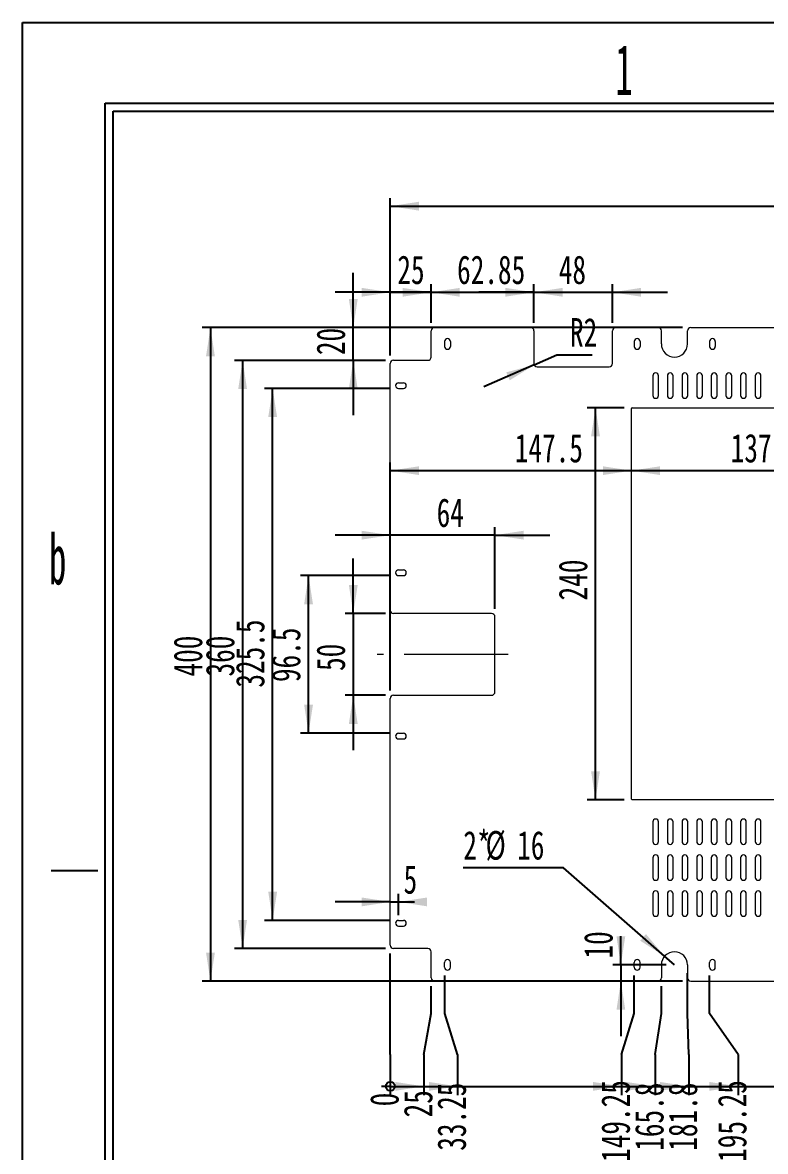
# Model space of a CAD drawing. Header units: millimetres. Extents: x 2 to 295, y 1 to 209.
# Drawn here: x 1.6 to 92.5, y 70.5 to 208.7 of the extents above; entities that cross this region are included whole.
import ezdxf

# ---------------------------------------------------------------- set-up
doc = ezdxf.new("R2010")
doc.units = ezdxf.units.MM
doc.linetypes.add('CENTERX2', pattern=[20.32, 12.7, -2.54, 2.54, -2.54])
doc.layers.add('SLD-0', color=179, linetype='Continuous')
doc.styles.add('SLDTEXTSTYLE1', font='TXT', dxfattribs={"width": 0.469})
doc.styles.add('SLDTEXTSTYLE13', font='TXT', dxfattribs={"width": 0.7})
doc.styles.add('SLDTEXTSTYLE5', font='TXT', dxfattribs={"width": 0.5025})
doc.dimstyles.new('SLDDIMSTYLE0', dxfattribs={"dimtxt": 3.5, "dimasz": 0.358974, "dimexe": 0, "dimexo": 0.0625, "dimgap": 0.875, "dimtad": 0, "dimtih": 1, "dimtoh": 1, "dimdec": 0, "dimlfac": 5, "dimrnd": 1e-09, "dimdsep": 46, "dimtxsty": 'SLDTEXTSTYLE1', "dimblk1": 'ORIGIN', "dimblk2": 'ORIGIN', "dimsah": 1, "dimcen": 0.09, "dimadec": 0, "dimazin": 2, "dimtfac": 1, "dimtdec": 0, "dimtofl": 0, "dimtmove": 0, "dimatfit": 3, "dimldrblk": 'ORIGIN', "dimfxl": 0, "dimfrac": 2, "dimtolj": 1, "dimtzin": 12, "dimarcsym": 0})
doc.dimstyles.new('SLDDIMSTYLE1', dxfattribs={"dimtxt": 3.5, "dimasz": 3.5, "dimexe": 0, "dimexo": 0.0625, "dimgap": 0.875, "dimtad": 0, "dimtih": 1, "dimtoh": 1, "dimlfac": 5, "dimrnd": 1e-09, "dimzin": 12, "dimdsep": 46, "dimtxsty": 'SLDTEXTSTYLE1', "dimsah": 1, "dimcen": 0.09, "dimadec": 0, "dimazin": 3, "dimtfac": 1, "dimtofl": 0, "dimtmove": 0, "dimatfit": 3, "dimfxl": 0, "dimfrac": 2, "dimtolj": 1, "dimtzin": 12, "dimarcsym": 0})
doc.dimstyles.new('SLDDIMSTYLE2', dxfattribs={"dimtxt": 3.5, "dimasz": 3.5, "dimexe": 0, "dimexo": 0.0625, "dimgap": 0.875, "dimtad": 2, "dimlfac": 5, "dimrnd": 1e-09, "dimzin": 12, "dimdsep": 46, "dimtxsty": 'SLDTEXTSTYLE1', "dimsah": 1, "dimcen": 0.09, "dimadec": 0, "dimazin": 3, "dimtfac": 1, "dimtofl": 0, "dimtmove": 0, "dimatfit": 3, "dimfxl": 0, "dimfrac": 2, "dimtolj": 1, "dimtzin": 12, "dimarcsym": 0})
doc.dimstyles.new('SLDDIMSTYLE3', dxfattribs={"dimtxt": 3.5, "dimasz": 3.5, "dimexe": 0, "dimexo": 0.0625, "dimgap": 0.875, "dimtad": 2, "dimlfac": 5, "dimrnd": 1e-09, "dimzin": 12, "dimdsep": 46, "dimtxsty": 'SLDTEXTSTYLE1', "dimsah": 1, "dimcen": 0.09, "dimadec": 0, "dimazin": 3, "dimtfac": 1, "dimtmove": 0, "dimatfit": 0, "dimfxl": 0, "dimfrac": 2, "dimtolj": 1, "dimtzin": 12, "dimarcsym": 0})
doc.dimstyles.new('SLDDIMSTYLE4', dxfattribs={"dimtxt": 3.5, "dimasz": 3.5, "dimexe": 0, "dimexo": 0.0625, "dimgap": 0.875, "dimtad": 0, "dimtih": 1, "dimtoh": 1, "dimlfac": 5, "dimrnd": 1e-09, "dimzin": 12, "dimdsep": 46, "dimtxsty": 'SLDTEXTSTYLE1', "dimsah": 1, "dimcen": 0, "dimadec": 0, "dimazin": 3, "dimtfac": 1, "dimtofl": 0, "dimtmove": 0, "dimatfit": 3, "dimfxl": 0, "dimfrac": 2, "dimtolj": 1, "dimtzin": 12, "dimarcsym": 0})
doc.dimstyles.new('SLDDIMSTYLE6', dxfattribs={"dimtxt": 3.5, "dimasz": 3.5, "dimexe": 0, "dimexo": 0.0625, "dimgap": 0.875, "dimtad": 0, "dimtih": 1, "dimtoh": 1, "dimlfac": 5, "dimrnd": 1e-09, "dimzin": 12, "dimdsep": 46, "dimtxsty": 'SLDTEXTSTYLE1', "dimsah": 1, "dimcen": 0, "dimadec": 0, "dimazin": 3, "dimtfac": 1, "dimtofl": 0, "dimtmove": 1, "dimatfit": 3, "dimfxl": 0, "dimfrac": 2, "dimtolj": 1, "dimtzin": 12, "dimarcsym": 0})

# ---------------------------------------------------------------- blocks, each defined once
blk = doc.blocks.new('_ORIGIN')
at = {"color": 0, "linetype": 'ByBlock', "lineweight": -2}
blk.add_line((0, 0), (-1, 0), dxfattribs=at)
blk.add_circle((0, 0), 0.5, dxfattribs=at)
blk = doc.blocks.new('_D')
at = {"layer": 'SLD-0'}
for p, q in [((46.57, 87.38), (46.57, 94.73)), ((46.57, 82.38), (46.57, 87.38)), ((46.57, 82.38), (46.57, 77.38))]:
    blk.add_line(p, q, dxfattribs=at)
at = {"layer": 'SLD-0', "xscale": 1.076923076923077, "yscale": 1.076923076923077}
blk.add_blockref('_ORIGIN', (46.57, 78.46), dxfattribs=at)
at = {"layer": 'SLD-0', "insert": (44.09, 76.02), "char_height": 3.5, "attachment_point": 1, "rotation": 90, "style": 'SLDTEXTSTYLE13'}
blk.add_mtext('0', dxfattribs=at)
blk = doc.blocks.new('_D_1')
at = {"layer": 'SLD-0'}
for p, q in [((51.57, 87.38), (51.57, 90.73)), ((50.68, 82.38), (51.57, 87.38)), ((50.68, 82.38), (50.68, 77.38)), ((46.57, 78.46), (50.68, 78.46))]:
    blk.add_line(p, q, dxfattribs=at)
blk.add_solid([(50.68, 78.46), (47.18, 79), (47.18, 77.92)], dxfattribs=at)
at = {"layer": 'SLD-0', "insert": (48.21, 74.66), "char_height": 3.5, "attachment_point": 1, "rotation": 90, "style": 'SLDTEXTSTYLE13'}
blk.add_mtext('25', dxfattribs=at)
blk = doc.blocks.new('_D_2')
at = {"layer": 'SLD-0'}
for p, q in [((53.22, 87.38), (53.22, 92.03)), ((54.8, 82.38), (53.22, 87.38)), ((54.8, 82.38), (54.8, 77.38)), ((50.68, 78.46), (54.8, 78.46))]:
    blk.add_line(p, q, dxfattribs=at)
blk.add_solid([(54.8, 78.46), (51.3, 79), (51.3, 77.92)], dxfattribs=at)
at = {"layer": 'SLD-0', "insert": (52.32, 70.58), "char_height": 3.5, "attachment_point": 1, "rotation": 90, "style": 'SLDTEXTSTYLE13'}
blk.add_mtext('33.25', dxfattribs=at)
blk = doc.blocks.new('_D_3')
at = {"layer": 'SLD-0'}
for p, q in [((76.42, 87.38), (76.42, 92.03)), ((74.85, 82.38), (76.42, 87.38)), ((74.85, 82.38), (74.85, 77.38)), ((54.8, 78.46), (74.85, 78.46))]:
    blk.add_line(p, q, dxfattribs=at)
blk.add_solid([(74.85, 78.46), (71.35, 79), (71.35, 77.92)], dxfattribs=at)
at = {"layer": 'SLD-0', "insert": (72.37, 69.22), "char_height": 3.5, "attachment_point": 1, "rotation": 90, "style": 'SLDTEXTSTYLE13'}
blk.add_mtext('149.25', dxfattribs=at)
blk = doc.blocks.new('_D_4')
at = {"layer": 'SLD-0'}
for p, q in [((79.73, 87.38), (79.73, 90.73)), ((78.96, 82.38), (79.73, 87.38)), ((78.96, 82.38), (78.96, 77.38)), ((74.85, 78.46), (78.96, 78.46))]:
    blk.add_line(p, q, dxfattribs=at)
blk.add_solid([(78.96, 78.46), (75.46, 79), (75.46, 77.92)], dxfattribs=at)
at = {"layer": 'SLD-0', "insert": (76.49, 70.58), "char_height": 3.5, "attachment_point": 1, "rotation": 90, "style": 'SLDTEXTSTYLE13'}
blk.add_mtext('165.8', dxfattribs=at)
blk = doc.blocks.new('_D_5')
at = {"layer": 'SLD-0'}
for p, q in [((82.93, 87.38), (82.93, 92.33)), ((83.08, 82.38), (82.93, 87.38)), ((83.08, 82.38), (83.08, 77.38)), ((78.96, 78.46), (83.08, 78.46))]:
    blk.add_line(p, q, dxfattribs=at)
blk.add_solid([(83.08, 78.46), (79.58, 79), (79.58, 77.92)], dxfattribs=at)
at = {"layer": 'SLD-0', "insert": (80.6, 70.58), "char_height": 3.5, "attachment_point": 1, "rotation": 90, "style": 'SLDTEXTSTYLE13'}
blk.add_mtext('181.8', dxfattribs=at)
blk = doc.blocks.new('_D_6')
at = {"layer": 'SLD-0'}
for p, q in [((85.62, 87.38), (85.62, 92.03)), ((89.11, 82.38), (85.62, 87.38)), ((89.11, 82.38), (89.11, 77.38)), ((83.08, 78.46), (89.11, 78.46))]:
    blk.add_line(p, q, dxfattribs=at)
blk.add_solid([(89.11, 78.46), (85.61, 79), (85.61, 77.92)], dxfattribs=at)
at = {"layer": 'SLD-0', "insert": (86.63, 69.22), "char_height": 3.5, "attachment_point": 1, "rotation": 90, "style": 'SLDTEXTSTYLE13'}
blk.add_mtext('195.25', dxfattribs=at)
blk = doc.blocks.new('_D_7')
at = {"layer": 'SLD-0'}
for p, q in [((102.62, 92.03), (102.62, 77.38)), ((89.11, 78.46), (102.62, 78.46))]:
    blk.add_line(p, q, dxfattribs=at)
blk.add_solid([(102.62, 78.46), (99.12, 79), (99.12, 77.92)], dxfattribs=at)
at = {"layer": 'SLD-0', "insert": (100.14, 69.22), "char_height": 3.5, "attachment_point": 1, "rotation": 90, "style": 'SLDTEXTSTYLE13'}
blk.add_mtext('280.25', dxfattribs=at)
blk = doc.blocks.new('_D_8')
at = {"layer": 'SLD-0'}
for p, q in [((119.62, 92.03), (119.62, 77.38)), ((102.62, 78.46), (119.62, 78.46))]:
    blk.add_line(p, q, dxfattribs=at)
blk.add_solid([(119.62, 78.46), (116.12, 79), (116.12, 77.92)], dxfattribs=at)
at = {"layer": 'SLD-0', "insert": (117.14, 69.22), "char_height": 3.5, "attachment_point": 1, "rotation": 90, "style": 'SLDTEXTSTYLE13'}
blk.add_mtext('365.25', dxfattribs=at)
blk = doc.blocks.new('_D_9')
at = {"layer": 'SLD-0'}
for p, q in [((136.62, 87.38), (136.62, 92.03)), ((132.97, 82.38), (136.62, 87.38)), ((132.97, 82.38), (132.97, 77.38)), ((119.62, 78.46), (132.97, 78.46))]:
    blk.add_line(p, q, dxfattribs=at)
blk.add_solid([(132.97, 78.46), (129.47, 79), (129.47, 77.92)], dxfattribs=at)
at = {"layer": 'SLD-0', "insert": (130.49, 69.22), "char_height": 3.5, "attachment_point": 1, "rotation": 90, "style": 'SLDTEXTSTYLE13'}
blk.add_mtext('450.25', dxfattribs=at)
blk = doc.blocks.new('_D_10')
at = {"layer": 'SLD-0'}
for p, q in [((138.71, 87.38), (138.71, 90.73)), ((137.08, 82.38), (138.71, 87.38)), ((137.08, 82.38), (137.08, 77.38)), ((132.97, 78.46), (137.08, 78.46))]:
    blk.add_line(p, q, dxfattribs=at)
blk.add_solid([(137.08, 78.46), (133.58, 79), (133.58, 77.92)], dxfattribs=at)
at = {"layer": 'SLD-0', "insert": (134.6, 70.58), "char_height": 3.5, "attachment_point": 1, "rotation": 90, "style": 'SLDTEXTSTYLE13'}
blk.add_mtext('460.7', dxfattribs=at)
blk = doc.blocks.new('_D_11')
at = {"layer": 'SLD-0'}
for p, q in [((143.71, 87.38), (143.71, 94.73)), ((141.19, 82.38), (143.71, 87.38)), ((141.19, 82.38), (141.19, 77.38)), ((137.08, 78.46), (141.19, 78.46))]:
    blk.add_line(p, q, dxfattribs=at)
blk.add_solid([(141.19, 78.46), (137.69, 79), (137.69, 77.92)], dxfattribs=at)
at = {"layer": 'SLD-0', "insert": (138.72, 70.58), "char_height": 3.5, "attachment_point": 1, "rotation": 90, "style": 'SLDTEXTSTYLE13'}
blk.add_mtext('485.7', dxfattribs=at)
blk = doc.blocks.new('_D_12')
at = {"layer": 'SLD-0'}
for p, q in [((145.31, 109.23), (145.31, 77.38)), ((141.19, 78.46), (145.31, 78.46))]:
    blk.add_line(p, q, dxfattribs=at)
blk.add_solid([(145.31, 78.46), (141.81, 79), (141.81, 77.92)], dxfattribs=at)
at = {"layer": 'SLD-0', "insert": (142.83, 70.58), "char_height": 3.5, "attachment_point": 1, "rotation": 90, "style": 'SLDTEXTSTYLE13'}
blk.add_mtext('493.7', dxfattribs=at)
blk = doc.blocks.new('_D_13')
at = {"layer": 'SLD-0'}
for p, q in [((82.33, 171.33), (23.57, 171.33)), ((24.57, 171.33), (24.57, 91.33)), ((82.33, 91.33), (23.57, 91.33))]:
    blk.add_line(p, q, dxfattribs=at)
for points in [[(24.57, 171.33), (24.03, 167.83), (25.11, 167.83)], [(24.57, 91.33), (25.11, 94.83), (24.03, 94.83)]]:
    blk.add_solid(points, dxfattribs=at)
at = {"layer": 'SLD-0', "insert": (20.06, 128.63), "char_height": 3.5, "attachment_point": 1, "rotation": 90, "style": 'SLDTEXTSTYLE13'}
blk.add_mtext('400', dxfattribs=at)
blk = doc.blocks.new('_D_14')
at = {"layer": 'SLD-0'}
for p, q in [((42.04, 136.33), (42.04, 143.06)), ((45.97, 136.33), (41.04, 136.33)), ((42.04, 136.33), (42.04, 126.33)), ((45.97, 126.33), (41.04, 126.33)), ((42.04, 126.33), (42.04, 119.6))]:
    blk.add_line(p, q, dxfattribs=at)
for points in [[(42.04, 136.33), (42.58, 139.83), (41.5, 139.83)], [(42.04, 126.33), (41.5, 122.83), (42.58, 122.83)]]:
    blk.add_solid(points, dxfattribs=at)
at = {"layer": 'SLD-0', "insert": (37.53, 129.31), "char_height": 3.5, "attachment_point": 1, "rotation": 90, "style": 'SLDTEXTSTYLE13'}
blk.add_mtext('50', dxfattribs=at)
blk = doc.blocks.new('_D_15')
at = {"layer": 'SLD-0'}
for p, q in [((67.76, 105.21), (55.5, 105.21)), ((80.12, 94.39), (67.76, 105.21)), ((81.33, 93.33), (80.12, 94.39))]:
    blk.add_line(p, q, dxfattribs=at)
blk.add_solid([(80.12, 94.39), (77.84, 97.1), (77.14, 96.29)], dxfattribs=at)
at = {"layer": 'SLD-0', "char_height": 3.5, "attachment_point": 1, "style": 'SLDTEXTSTYLE13'}
for s, insert in [('2*', (55.5, 109.72)), ('%%c', (58.22, 109.72)), ('16', (62.09, 109.72))]:
    blk.add_mtext(s, dxfattribs=dict(at, insert=insert))
blk = doc.blocks.new('_D_16')
at = {"layer": 'SLD-0'}
for p, q in [((74.77, 93.33), (74.77, 96.83)), ((80.33, 93.33), (73.77, 93.33)), ((74.77, 93.33), (74.77, 91.33)), ((82.33, 91.33), (73.77, 91.33)), ((74.77, 91.33), (74.77, 84.6))]:
    blk.add_line(p, q, dxfattribs=at)
for points in [[(74.77, 93.33), (75.31, 96.83), (74.24, 96.83)], [(74.77, 91.33), (74.24, 87.83), (75.31, 87.83)]]:
    blk.add_solid(points, dxfattribs=at)
at = {"layer": 'SLD-0', "insert": (70.26, 94.11), "char_height": 3.5, "attachment_point": 1, "rotation": 90, "style": 'SLDTEXTSTYLE13'}
blk.add_mtext('10', dxfattribs=at)
blk = doc.blocks.new('_D_17')
at = {"layer": 'SLD-0'}
for p, q in [((59.37, 136.93), (59.37, 146.93)), ((46.57, 145.93), (39.84, 145.93)), ((59.37, 145.93), (46.57, 145.93)), ((59.37, 145.93), (66.1, 145.93))]:
    blk.add_line(p, q, dxfattribs=at)
for points in [[(46.57, 145.93), (43.07, 146.47), (43.07, 145.39)], [(59.37, 145.93), (62.87, 145.39), (62.87, 146.47)]]:
    blk.add_solid(points, dxfattribs=at)
at = {"layer": 'SLD-0', "insert": (52.24, 150.44), "char_height": 3.5, "attachment_point": 1, "style": 'SLDTEXTSTYLE13'}
blk.add_mtext('64', dxfattribs=at)
blk = doc.blocks.new('_D_25')
at = {"layer": 'SLD-0'}
for p, q in [((75.17, 161.53), (70.67, 161.53)), ((71.67, 113.53), (71.67, 161.53)), ((75.17, 113.53), (70.67, 113.53))]:
    blk.add_line(p, q, dxfattribs=at)
for points in [[(71.67, 161.53), (71.13, 158.03), (72.21, 158.03)], [(71.67, 113.53), (72.21, 117.03), (71.13, 117.03)]]:
    blk.add_solid(points, dxfattribs=at)
at = {"layer": 'SLD-0', "insert": (67.16, 137.94), "char_height": 3.5, "attachment_point": 1, "rotation": 90, "style": 'SLDTEXTSTYLE13'}
blk.add_mtext('240', dxfattribs=at)
blk = doc.blocks.new('_D_26')
at = {"layer": 'SLD-0'}
blk.add_line((76.07, 153.83), (103.47, 153.83), dxfattribs=at)
for points in [[(76.07, 153.83), (79.57, 153.29), (79.57, 154.36)], [(103.47, 153.83), (99.97, 154.36), (99.97, 153.29)]]:
    blk.add_solid(points, dxfattribs=at)
at = {"layer": 'SLD-0', "insert": (88.21, 158.34), "char_height": 3.5, "attachment_point": 1, "style": 'SLDTEXTSTYLE13'}
blk.add_mtext('137', dxfattribs=at)
blk = doc.blocks.new('_D_27')
at = {"layer": 'SLD-0'}
for p, q in [((107.96, 161.53), (107.96, 171.33)), ((104.37, 161.53), (108.96, 161.53))]:
    blk.add_line(p, q, dxfattribs=at)
for points in [[(107.96, 171.33), (107.43, 167.83), (108.5, 167.83)], [(107.96, 161.53), (108.5, 165.03), (107.43, 165.03)]]:
    blk.add_solid(points, dxfattribs=at)
at = {"layer": 'SLD-0', "insert": (103.45, 164.65), "char_height": 3.5, "attachment_point": 1, "rotation": 90, "style": 'SLDTEXTSTYLE13'}
blk.add_mtext('49', dxfattribs=at)
blk = doc.blocks.new('_D_28')
at = {"layer": 'SLD-0'}
for p, q in [((46.57, 126.93), (46.57, 154.83)), ((46.57, 153.83), (76.07, 153.83))]:
    blk.add_line(p, q, dxfattribs=at)
for points in [[(46.57, 153.83), (50.07, 153.29), (50.07, 154.36)], [(76.07, 153.83), (72.57, 154.36), (72.57, 153.29)]]:
    blk.add_solid(points, dxfattribs=at)
at = {"layer": 'SLD-0', "insert": (61.8, 158.34), "char_height": 3.5, "attachment_point": 1, "style": 'SLDTEXTSTYLE13'}
blk.add_mtext('147.5', dxfattribs=at)
blk = doc.blocks.new('_D_30')
at = {"layer": 'SLD-0'}
for p, q in [((46.57, 167.93), (46.57, 187.2)), ((145.31, 153.43), (145.31, 187.2)), ((46.57, 186.2), (145.31, 186.2))]:
    blk.add_line(p, q, dxfattribs=at)
for points in [[(46.57, 186.2), (50.07, 185.66), (50.07, 186.74)], [(145.31, 186.2), (141.81, 186.74), (141.81, 185.66)]]:
    blk.add_solid(points, dxfattribs=at)
at = {"layer": 'SLD-0', "insert": (101.45, 190.71), "char_height": 3.5, "attachment_point": 1, "style": 'SLDTEXTSTYLE13'}
blk.add_mtext('493.7', dxfattribs=at)
blk = doc.blocks.new('_D_31')
at = {"layer": 'SLD-0'}
for p, q in [((46.57, 175.66), (39.84, 175.66)), ((46.57, 167.93), (46.57, 176.66)), ((46.57, 175.66), (51.57, 175.66)), ((51.57, 171.93), (51.57, 176.66)), ((51.57, 175.66), (58.3, 175.66))]:
    blk.add_line(p, q, dxfattribs=at)
for points in [[(46.57, 175.66), (43.07, 176.2), (43.07, 175.12)], [(51.57, 175.66), (55.07, 175.12), (55.07, 176.2)]]:
    blk.add_solid(points, dxfattribs=at)
at = {"layer": 'SLD-0', "insert": (47.43, 180.17), "char_height": 3.5, "attachment_point": 1, "style": 'SLDTEXTSTYLE13'}
blk.add_mtext('25', dxfattribs=at)
blk = doc.blocks.new('_D_32')
at = {"layer": 'SLD-0'}
for p, q in [((51.57, 175.66), (44.84, 175.66)), ((51.57, 171.93), (51.57, 176.66)), ((51.57, 175.66), (64.14, 175.66)), ((64.14, 171.93), (64.14, 176.66)), ((64.14, 175.66), (70.87, 175.66))]:
    blk.add_line(p, q, dxfattribs=at)
for points in [[(51.57, 175.66), (48.07, 176.2), (48.07, 175.12)], [(64.14, 175.66), (67.64, 175.12), (67.64, 176.2)]]:
    blk.add_solid(points, dxfattribs=at)
at = {"layer": 'SLD-0', "insert": (54.74, 180.17), "char_height": 3.5, "attachment_point": 1, "style": 'SLDTEXTSTYLE13'}
blk.add_mtext('62.85', dxfattribs=at)
blk = doc.blocks.new('_D_33')
at = {"layer": 'SLD-0'}
for p, q in [((64.17, 166.77), (66.96, 167.99)), ((66.96, 167.99), (71.27, 167.99)), ((64.17, 166.77), (58.01, 164.07))]:
    blk.add_line(p, q, dxfattribs=at)
blk.add_solid([(64.17, 166.77), (60.75, 165.86), (61.18, 164.88)], dxfattribs=at)
at = {"layer": 'SLD-0', "insert": (68.55, 172.51), "char_height": 3.5, "attachment_point": 1, "style": 'SLDTEXTSTYLE13'}
blk.add_mtext('R2', dxfattribs=at)
blk = doc.blocks.new('_D_34')
at = {"layer": 'SLD-0'}
for p, q in [((64.14, 175.66), (57.41, 175.66)), ((64.14, 171.93), (64.14, 176.66)), ((64.14, 175.66), (73.74, 175.66)), ((73.74, 171.93), (73.74, 176.66)), ((73.74, 175.66), (80.47, 175.66))]:
    blk.add_line(p, q, dxfattribs=at)
for points in [[(64.14, 175.66), (60.64, 176.2), (60.64, 175.12)], [(73.74, 175.66), (77.24, 175.12), (77.24, 176.2)]]:
    blk.add_solid(points, dxfattribs=at)
at = {"layer": 'SLD-0', "insert": (67.18, 180.17), "char_height": 3.5, "attachment_point": 1, "style": 'SLDTEXTSTYLE13'}
blk.add_mtext('48', dxfattribs=at)
blk = doc.blocks.new('_D_35')
at = {"layer": 'SLD-0'}
for p, q in [((42.04, 171.33), (42.04, 178.06)), ((50.97, 171.33), (41.04, 171.33)), ((42.04, 167.33), (42.04, 171.33)), ((45.97, 167.33), (41.04, 167.33)), ((42.04, 167.33), (42.04, 160.6))]:
    blk.add_line(p, q, dxfattribs=at)
for points in [[(42.04, 171.33), (42.58, 174.83), (41.5, 174.83)], [(42.04, 167.33), (41.5, 163.83), (42.58, 163.83)]]:
    blk.add_solid(points, dxfattribs=at)
at = {"layer": 'SLD-0', "insert": (37.53, 167.97), "char_height": 3.5, "attachment_point": 1, "rotation": 90, "style": 'SLDTEXTSTYLE13'}
blk.add_mtext('20', dxfattribs=at)
blk = doc.blocks.new('_D_40')
at = {"layer": 'SLD-0'}
for p, q in [((46.57, 140.98), (35.57, 140.98)), ((36.57, 121.68), (36.57, 140.98)), ((46.57, 121.68), (35.57, 121.68))]:
    blk.add_line(p, q, dxfattribs=at)
for points in [[(36.57, 140.98), (36.03, 137.48), (37.11, 137.48)], [(36.57, 121.68), (37.11, 125.18), (36.03, 125.18)]]:
    blk.add_solid(points, dxfattribs=at)
at = {"layer": 'SLD-0', "insert": (32.06, 127.95), "char_height": 3.5, "attachment_point": 1, "rotation": 90, "style": 'SLDTEXTSTYLE13'}
blk.add_mtext('96.5', dxfattribs=at)
blk = doc.blocks.new('_D_41')
at = {"layer": 'SLD-0'}
for p, q in [((46.57, 163.88), (31.18, 163.88)), ((32.18, 98.78), (32.18, 163.88)), ((46.57, 98.78), (31.18, 98.78))]:
    blk.add_line(p, q, dxfattribs=at)
for points in [[(32.18, 163.88), (31.64, 160.38), (32.72, 160.38)], [(32.18, 98.78), (32.72, 102.28), (31.64, 102.28)]]:
    blk.add_solid(points, dxfattribs=at)
at = {"layer": 'SLD-0', "insert": (27.67, 127.27), "char_height": 3.5, "attachment_point": 1, "rotation": 90, "style": 'SLDTEXTSTYLE13'}
blk.add_mtext('325.5', dxfattribs=at)
blk = doc.blocks.new('_D_42')
at = {"layer": 'SLD-0'}
for p, q in [((45.97, 167.33), (27.51, 167.33)), ((28.51, 167.33), (28.51, 95.33)), ((45.97, 95.33), (27.51, 95.33))]:
    blk.add_line(p, q, dxfattribs=at)
for points in [[(28.51, 167.33), (27.97, 163.83), (29.04, 163.83)], [(28.51, 95.33), (29.04, 98.83), (27.97, 98.83)]]:
    blk.add_solid(points, dxfattribs=at)
at = {"layer": 'SLD-0', "insert": (23.99, 128.63), "char_height": 3.5, "attachment_point": 1, "rotation": 90, "style": 'SLDTEXTSTYLE13'}
blk.add_mtext('360', dxfattribs=at)
blk = doc.blocks.new('_D_44')
at = {"layer": 'SLD-0'}
for p, q in [((46.57, 101.04), (39.84, 101.04)), ((46.57, 101.04), (47.57, 101.04)), ((47.57, 99.43), (47.57, 102.04)), ((47.57, 101.04), (49.55, 101.04))]:
    blk.add_line(p, q, dxfattribs=at)
for points in [[(46.57, 101.04), (43.07, 101.58), (43.07, 100.5)], [(47.57, 101.04), (51.07, 100.5), (51.07, 101.58)]]:
    blk.add_solid(points, dxfattribs=at)
at = {"layer": 'SLD-0', "insert": (48.19, 105.55), "char_height": 3.5, "attachment_point": 1, "style": 'SLDTEXTSTYLE13'}
blk.add_mtext('5', dxfattribs=at)

msp = doc.modelspace()

# ---------------------------------------------------------------- linework, layer by layer
at = {"color": 7, "linetype": 'Continuous', "lineweight": 15}
for p, q in [((51.5685, 167.7337), (51.5685, 170.9337)), ((51.9685, 171.3337), (63.7385, 171.3337)), ((64.1385, 170.9337), (64.1385, 166.9337)), ((73.7385, 166.9337), (73.7385, 170.9337)), ((74.1385, 171.3337), (79.3285, 171.3337)), ((79.7285, 169.3337), (79.7285, 170.9337)), ((82.9285, 169.3337), (82.9285, 170.9337)), ((83.3285, 171.3337), (138.3085, 171.3337)), ((53.2185, 169.6337), (53.2185, 169.0337)), ((53.9185, 169.6337), (53.9185, 169.0337)), ((76.4185, 169.6337), (76.4185, 169.0337)), ((77.1185, 169.6337), (77.1185, 169.0337)), ((85.6185, 169.6337), (85.6185, 169.0337)), ((86.3185, 169.6337), (86.3185, 169.0337)), ((46.9685, 167.3337), (51.1685, 167.3337)), ((46.5685, 136.7337), (46.5685, 166.9337)), ((64.5385, 166.5337), (73.3385, 166.5337)), ((47.5685, 164.5837), (48.1685, 164.5837)), ((78.6785, 165.4337), (78.6785, 163.0337)), ((79.3785, 163.0337), (79.3785, 165.4337)), ((80.4685, 165.4337), (80.4685, 163.0337)), ((81.1685, 163.0337), (81.1685, 165.4337)), ((82.2585, 165.4337), (82.2585, 163.0337)), ((82.9585, 163.0337), (82.9585, 165.4337)), ((84.0485, 165.4337), (84.0485, 163.0337)), ((84.7485, 163.0337), (84.7485, 165.4337)), ((85.8385, 165.4337), (85.8385, 163.0337)), ((86.5385, 163.0337), (86.5385, 165.4337)), ((87.6285, 165.4337), (87.6285, 163.0337)), ((88.3285, 163.0337), (88.3285, 165.4337)), ((89.4185, 165.4337), (89.4185, 163.0337)), ((90.1185, 163.0337), (90.1185, 165.4337)), ((91.2085, 165.4337), (91.2085, 163.0337)), ((91.9085, 163.0337), (91.9085, 165.4337)), ((47.5685, 163.8837), (48.1685, 163.8837)), ((76.0685, 113.6337), (76.0685, 161.4337)), ((76.1685, 161.5337), (103.3685, 161.5337)), ((47.5685, 141.6837), (48.1685, 141.6837)), ((47.5685, 140.9837), (48.1685, 140.9837)), ((58.9685, 136.3337), (46.9685, 136.3337)), ((59.3685, 126.7337), (59.3685, 135.9337)), ((46.5685, 95.7337), (46.5685, 125.9337)), ((46.9685, 126.3337), (58.9685, 126.3337)), ((47.5685, 121.6837), (48.1685, 121.6837)), ((47.5685, 120.9837), (48.1685, 120.9837)), ((103.3685, 113.5337), (76.1685, 113.5337)), ((78.6785, 110.8337), (78.6785, 108.4337)), ((79.3785, 108.4337), (79.3785, 110.8337)), ((80.4685, 110.8337), (80.4685, 108.4337)), ((81.1685, 108.4337), (81.1685, 110.8337)), ((82.2585, 110.8337), (82.2585, 108.4337)), ((82.9585, 108.4337), (82.9585, 110.8337)), ((84.0485, 110.8337), (84.0485, 108.4337)), ((84.7485, 108.4337), (84.7485, 110.8337)), ((85.8385, 110.8337), (85.8385, 108.4337)), ((86.5385, 108.4337), (86.5385, 110.8337)), ((87.6285, 110.8337), (87.6285, 108.4337)), ((88.3285, 108.4337), (88.3285, 110.8337)), ((89.4185, 110.8337), (89.4185, 108.4337)), ((90.1185, 108.4337), (90.1185, 110.8337)), ((91.2085, 110.8337), (91.2085, 108.4337)), ((91.9085, 108.4337), (91.9085, 110.8337)), ((78.6785, 106.4337), (78.6785, 104.0337)), ((79.3785, 104.0337), (79.3785, 106.4337)), ((80.4685, 106.4337), (80.4685, 104.0337)), ((81.1685, 104.0337), (81.1685, 106.4337)), ((82.2585, 106.4337), (82.2585, 104.0337)), ((82.9585, 104.0337), (82.9585, 106.4337)), ((84.0485, 106.4337), (84.0485, 104.0337)), ((84.7485, 104.0337), (84.7485, 106.4337)), ((85.8385, 106.4337), (85.8385, 104.0337)), ((86.5385, 104.0337), (86.5385, 106.4337)), ((87.6285, 106.4337), (87.6285, 104.0337)), ((88.3285, 104.0337), (88.3285, 106.4337)), ((89.4185, 106.4337), (89.4185, 104.0337)), ((90.1185, 104.0337), (90.1185, 106.4337)), ((91.2085, 106.4337), (91.2085, 104.0337)), ((91.9085, 104.0337), (91.9085, 106.4337)), ((78.6785, 102.0337), (78.6785, 99.6337)), ((79.3785, 99.6337), (79.3785, 102.0337)), ((80.4685, 102.0337), (80.4685, 99.6337)), ((81.1685, 99.6337), (81.1685, 102.0337)), ((82.2585, 102.0337), (82.2585, 99.6337)), ((82.9585, 99.6337), (82.9585, 102.0337)), ((84.0485, 102.0337), (84.0485, 99.6337)), ((84.7485, 99.6337), (84.7485, 102.0337)), ((85.8385, 102.0337), (85.8385, 99.6337)), ((86.5385, 99.6337), (86.5385, 102.0337)), ((87.6285, 102.0337), (87.6285, 99.6337)), ((88.3285, 99.6337), (88.3285, 102.0337)), ((89.4185, 102.0337), (89.4185, 99.6337)), ((90.1185, 99.6337), (90.1185, 102.0337)), ((91.2085, 102.0337), (91.2085, 99.6337)), ((91.9085, 99.6337), (91.9085, 102.0337)), ((47.5685, 98.7837), (48.1685, 98.7837)), ((47.5685, 98.0837), (48.1685, 98.0837)), ((51.1685, 95.3337), (46.9685, 95.3337)), ((51.5685, 91.7337), (51.5685, 94.9337)), ((53.2185, 93.0337), (53.2185, 93.6337)), ((53.9185, 93.0337), (53.9185, 93.6337)), ((76.4185, 93.0337), (76.4185, 93.6337)), ((77.1185, 93.0337), (77.1185, 93.6337)), ((79.7285, 93.3337), (79.7285, 91.7337)), ((82.9285, 93.3337), (82.9285, 91.7337)), ((85.6185, 93.0337), (85.6185, 93.6337)), ((86.3185, 93.0337), (86.3185, 93.6337)), ((51.9685, 91.3337), (79.3285, 91.3337)), ((83.3285, 91.3337), (138.3085, 91.3337))]:
    msp.add_line(p, q, dxfattribs=at)
for centre, radius, start, end in [((51.9685, 170.9337), 0.4, 90, 180), ((53.5685, 169.6337), 0.35, 0, 180), ((63.7385, 170.9337), 0.4, 0, 90), ((74.1385, 170.9337), 0.4, 90, 180), ((76.7685, 169.6337), 0.35, 0, 180), ((79.3285, 170.9337), 0.4, 0, 90), ((83.3285, 170.9337), 0.4, 90, 180), ((85.9685, 169.6337), 0.35, 0, 180), ((53.5685, 169.0337), 0.35, 180, 360), ((76.7685, 169.0337), 0.35, 180, 0), ((81.3285, 169.3337), 1.6, 180, 0), ((85.9685, 169.0337), 0.35, 180, 360), ((46.9685, 166.9337), 0.4, 90, 180), ((51.1685, 167.7337), 0.4, 270, 0), ((64.5385, 166.9337), 0.4, 180, 270), ((73.3385, 166.9337), 0.4, 270, 0), ((47.5685, 164.2337), 0.35, 90, 270), ((48.1685, 164.2337), 0.35, 270, 90), ((79.0285, 165.4337), 0.35, 0, 180), ((80.8185, 165.4337), 0.35, 0, 180), ((82.6085, 165.4337), 0.35, 0, 180), ((84.3985, 165.4337), 0.35, 0, 180), ((86.1885, 165.4337), 0.35, 0, 180), ((87.9785, 165.4337), 0.35, 0, 180), ((89.7685, 165.4337), 0.35, 0, 180), ((91.5585, 165.4337), 0.35, 0, 180), ((79.0285, 163.0337), 0.35, 180, 0), ((80.8185, 163.0337), 0.35, 180, 0), ((82.6085, 163.0337), 0.35, 180, 0), ((84.3985, 163.0337), 0.35, 180, 0), ((86.1885, 163.0337), 0.35, 180, 0), ((87.9785, 163.0337), 0.35, 180, 0), ((89.7685, 163.0337), 0.35, 180, 0), ((91.5585, 163.0337), 0.35, 180, 0), ((76.1685, 161.4337), 0.1, 90, 180), ((47.5685, 141.3337), 0.35, 90, 270), ((48.1685, 141.3337), 0.35, 270, 90), ((46.9685, 136.7337), 0.4, 180, 270), ((58.9685, 135.9337), 0.4, 0, 90), ((46.9685, 125.9337), 0.4, 90, 180), ((58.9685, 126.7337), 0.4, 270, 0), ((47.5685, 121.3337), 0.35, 90, 270), ((48.1685, 121.3337), 0.35, 270, 90), ((76.1685, 113.6337), 0.1, 180, 270), ((79.0285, 110.8337), 0.35, 0, 180), ((80.8185, 110.8337), 0.35, 0, 180), ((82.6085, 110.8337), 0.35, 0, 180), ((84.3985, 110.8337), 0.35, 0, 180), ((86.1885, 110.8337), 0.35, 0, 180), ((87.9785, 110.8337), 0.35, 0, 180), ((89.7685, 110.8337), 0.35, 360, 180), ((91.5585, 110.8337), 0.35, 0, 180), ((79.0285, 108.4337), 0.35, 180, 0), ((80.8185, 108.4337), 0.35, 180, 0), ((82.6085, 108.4337), 0.35, 180, 0), ((84.3985, 108.4337), 0.35, 180, 0), ((86.1885, 108.4337), 0.35, 180, 0), ((87.9785, 108.4337), 0.35, 180, 0), ((89.7685, 108.4337), 0.35, 180, 0), ((91.5585, 108.4337), 0.35, 180, 0), ((79.0285, 106.4337), 0.35, 0, 180), ((80.8185, 106.4337), 0.35, 0, 180), ((82.6085, 106.4337), 0.35, 0, 180), ((84.3985, 106.4337), 0.35, 0, 180), ((86.1885, 106.4337), 0.35, 0, 180), ((87.9785, 106.4337), 0.35, 0, 180), ((89.7685, 106.4337), 0.35, 0, 180), ((91.5585, 106.4337), 0.35, 0, 180), ((79.0285, 104.0337), 0.35, 180, 0), ((80.8185, 104.0337), 0.35, 180, 0), ((82.6085, 104.0337), 0.35, 180, 0), ((84.3985, 104.0337), 0.35, 180, 0), ((86.1885, 104.0337), 0.35, 180, 0), ((87.9785, 104.0337), 0.35, 180, 0), ((89.7685, 104.0337), 0.35, 180, 0), ((91.5585, 104.0337), 0.35, 180, 0), ((79.0285, 102.0337), 0.35, 0, 180), ((80.8185, 102.0337), 0.35, 0, 180), ((82.6085, 102.0337), 0.35, 0, 180), ((84.3985, 102.0337), 0.35, 0, 180), ((86.1885, 102.0337), 0.35, 0, 180), ((87.9785, 102.0337), 0.35, 0, 180), ((89.7685, 102.0337), 0.35, 0, 180), ((91.5585, 102.0337), 0.35, 0, 180), ((79.0285, 99.6337), 0.35, 180, 0), ((80.8185, 99.6337), 0.35, 180, 0), ((82.6085, 99.6337), 0.35, 180, 0), ((84.3985, 99.6337), 0.35, 180, 0), ((86.1885, 99.6337), 0.35, 180, 0), ((87.9785, 99.6337), 0.35, 180, 0), ((89.7685, 99.6337), 0.35, 180, 0), ((91.5585, 99.6337), 0.35, 180, 0), ((47.5685, 98.4337), 0.35, 90, 270), ((48.1685, 98.4337), 0.35, 270, 90), ((46.9685, 95.7337), 0.4, 180, 270), ((51.1685, 94.9337), 0.4, 0, 90), ((53.5685, 93.6337), 0.35, 0, 180), ((76.7685, 93.6337), 0.35, 0, 180), ((81.3285, 93.3337), 1.6, 0, 180), ((85.9685, 93.6337), 0.35, 0, 180), ((53.5685, 93.0337), 0.35, 180, 0), ((76.7685, 93.0337), 0.35, 180, 0), ((85.9685, 93.0337), 0.35, 180, 360), ((51.9685, 91.7337), 0.4, 180, 270), ((79.3285, 91.7337), 0.4, 270, 0), ((83.3285, 91.7337), 0.4, 180, 270)]:
    msp.add_arc(centre, radius, start, end, dxfattribs=at)
at = {"layer": 'SLD-0'}
for p, q in [((1.5907, 208.6737), (295.1066, 208.6737)), ((1.5907, 1.2938), (1.5907, 208.6737)), ((12.6748, 7.2189), (12.6748, 197.811)), ((12.6748, 197.811), (289.1814, 197.811))]:
    msp.add_line(p, q, dxfattribs=at)
at = {"layer": 'SLD-0', "color": 6, "linetype": 'Continuous'}
for p, q in [((11.6873, 6.2314), (11.6873, 198.7985)), ((11.6873, 198.7985), (290.1689, 198.7985)), ((10.8046, 104.8527), (5.0681, 104.8527))]:
    msp.add_line(p, q, dxfattribs=at)
at = {"layer": 'SLD-0', "linetype": 'CENTERX2', "lineweight": 0}
msp.add_line((60.9685, 131.3337), (44.9685, 131.3337), dxfattribs=at)

# ---------------------------------------------------------------- texts
at = {"layer": 'SLD-0', "char_height": 6.172, "attachment_point": 1, "style": 'SLDTEXTSTYLE5'}
for s, insert in [('1', (74.111, 205.9712)), ('b', (4.8346, 146.0918))]:
    msp.add_mtext(s, dxfattribs=dict(at, insert=insert))

# ---------------------------------------------------------------- dimensions: what is measured, and where the dimension line sits
at = {"layer": 'SLD-0'}
for base, p1, p2, dimstyle, picture, middle in [((145.3085, 186.1972), (46.5685, 166.9337), (145.3085, 152.4337), 'SLDDIMSTYLE2', '_D_30', (104.8569, 186.1972)), ((51.5685, 175.6578), (46.5685, 166.9337), (51.5685, 170.9337), 'SLDDIMSTYLE3', '_D_31', (48.7925, 175.6578)), ((64.1385, 175.6578), (51.5685, 170.9337), (64.1385, 170.9337), 'SLDDIMSTYLE3', '_D_32', (58.1464, 175.6578)), ((73.7385, 175.6578), (64.1385, 170.9337), (73.7385, 170.9337), 'SLDDIMSTYLE3', '_D_34', (68.5382, 175.6578)), ((76.0685, 153.8257), (46.5685, 125.9337), (76.0685, 161.4337), 'SLDDIMSTYLE2', '_D_28', (65.2037, 153.8257)), ((103.4685, 153.8257), (76.0685, 161.4337), (103.4685, 161.4337), 'SLDDIMSTYLE2', '_D_26', (90.2563, 153.8257)), ((46.5685, 145.93), (59.3685, 135.9337), (46.5685, 136.7337), 'SLDDIMSTYLE3', '_D_17', (53.6023, 145.93)), ((47.5685, 101.0417), (46.5685, 95.7337), (47.5685, 98.4337), 'SLDDIMSTYLE3', '_D_44', (48.8743, 101.0417))]:
    dim = msp.add_linear_dim(base=base, p1=p1, p2=p2, dimstyle=dimstyle, dxfattribs=at)
    dim.commit()
    dim.dimension.update_dxf_attribs({"geometry": picture, "text_midpoint": middle, "dimtype": 160})
for base, p1, p2, dimstyle, picture, middle in [((42.0419, 171.3337), (46.9685, 167.3337), (51.9685, 171.3337), 'SLDDIMSTYLE3', '_D_35', (42.0419, 169.3328)), ((24.5685, 91.3337), (83.3285, 171.3337), (83.3285, 91.3337), 'SLDDIMSTYLE2', '_D_13', (24.5685, 130.668)), ((107.9645, 171.3337), (103.3685, 161.5337), (83.3285, 171.3337), 'SLDDIMSTYLE2', '_D_27', (107.9645, 166.0093)), ((28.5055, 95.3337), (46.9685, 167.3337), (46.9685, 95.3337), 'SLDDIMSTYLE2', '_D_42', (28.5055, 130.668)), ((32.1815, 163.8837), (47.5685, 98.7837), (47.5685, 163.8837), 'SLDDIMSTYLE2', '_D_41', (32.1815, 130.668)), ((71.667, 161.5337), (76.1685, 113.5337), (76.1685, 161.5337), 'SLDDIMSTYLE2', '_D_25', (71.667, 139.9834)), ((42.0419, 126.3337), (46.9685, 136.3337), (46.9685, 126.3337), 'SLDDIMSTYLE3', '_D_14', (42.0419, 130.668)), ((36.5685, 140.9837), (47.5685, 121.6837), (47.5685, 140.9837), 'SLDDIMSTYLE3', '_D_40', (36.5685, 130.668)), ((74.7746, 91.3337), (81.3285, 93.3337), (83.3285, 91.3337), 'SLDDIMSTYLE3', '_D_16', (74.7746, 95.4727))]:
    dim = msp.add_linear_dim(base=base, p1=p1, p2=p2, angle=90, dimstyle=dimstyle, dxfattribs=at)
    dim.commit()
    dim.dimension.update_dxf_attribs({"geometry": picture, "text_midpoint": middle, "dimtype": 160})
dim = msp.add_radius_dim(center=(64.5385, 166.9337), mpoint=(64.1721, 166.7733), dimstyle='SLDDIMSTYLE6', dxfattribs=at)
dim.commit()
dim.dimension.update_dxf_attribs({"geometry": '_D_33', "text_midpoint": (69.9085, 170.0308), "dimtype": 164})
for feature_location, offset, origin, dimstyle, picture, middle in [((145.3085, 110.2337), (0, -32.852), (46.5685, 95.7337), 'SLDDIMSTYLE1', '_D_12', (145.3085, 73.979)), ((46.568503374, 95.7337279238), (0, -18.3519771195), (46.568503374, 95.7337279238), 'SLDDIMSTYLE0', '_D', (46.568503374, 76.701195273)), ((51.5685, 91.7337), (-0.8857, -14.352), (46.5685, 95.7337), 'SLDDIMSTYLE1', '_D_1', (50.6829, 76.0206)), ((53.2185, 93.0337), (1.5787, -15.652), (46.5685, 95.7337), 'SLDDIMSTYLE1', '_D_2', (54.7972, 73.979)), ((76.4185, 93.0337), (-1.5715, -15.652), (46.5685, 95.7337), 'SLDDIMSTYLE1', '_D_3', (74.847, 73.2984)), ((79.7285, 91.7337), (-0.7672, -14.352), (46.5685, 95.7337), 'SLDDIMSTYLE1', '_D_4', (78.9613, 73.979)), ((82.9285, 93.3337), (0.1472, -15.952), (46.5685, 95.7337), 'SLDDIMSTYLE1', '_D_5', (83.0757, 73.979)), ((85.6185, 93.0337), (3.4867, -15.652), (46.5685, 95.7337), 'SLDDIMSTYLE1', '_D_6', (89.1052, 73.2984)), ((102.6185, 93.0337), (0, -15.652), (46.5685, 95.7337), 'SLDDIMSTYLE1', '_D_7', (102.6185, 73.2984)), ((119.6185, 93.0337), (0, -15.652), (46.5685, 95.7337), 'SLDDIMSTYLE1', '_D_8', (119.6185, 73.2984)), ((136.6185, 93.0337), (-3.653, -15.652), (46.5685, 95.7337), 'SLDDIMSTYLE1', '_D_9', (132.9655, 73.2984)), ((138.7085, 91.7337), (-1.6287, -14.352), (46.5685, 95.7337), 'SLDDIMSTYLE1', '_D_10', (137.0798, 73.979)), ((143.7085, 95.7337), (-2.5143, -18.352), (46.5685, 95.7337), 'SLDDIMSTYLE1', '_D_11', (141.1942, 73.979))]:
    dim = msp.add_ordinate_dim(feature_location=feature_location, offset=offset, dtype=1, origin=origin, dimstyle=dimstyle, dxfattribs=at)
    dim.commit()
    dim.dimension.update_dxf_attribs({"geometry": picture, "text_midpoint": middle})
dim = msp.add_radius_dim(center=(81.3285, 93.3337), mpoint=(80.1243, 94.3873), text='2*%%c16 ', dimstyle='SLDDIMSTYLE4', override={"dimpost": '<>'}, dxfattribs=at)
dim.commit()
dim.dimension.update_dxf_attribs({"geometry": '_D_15', "text_midpoint": (60.8347, 107.4552), "dimtype": 164})

doc.saveas('drawing.dxf')
